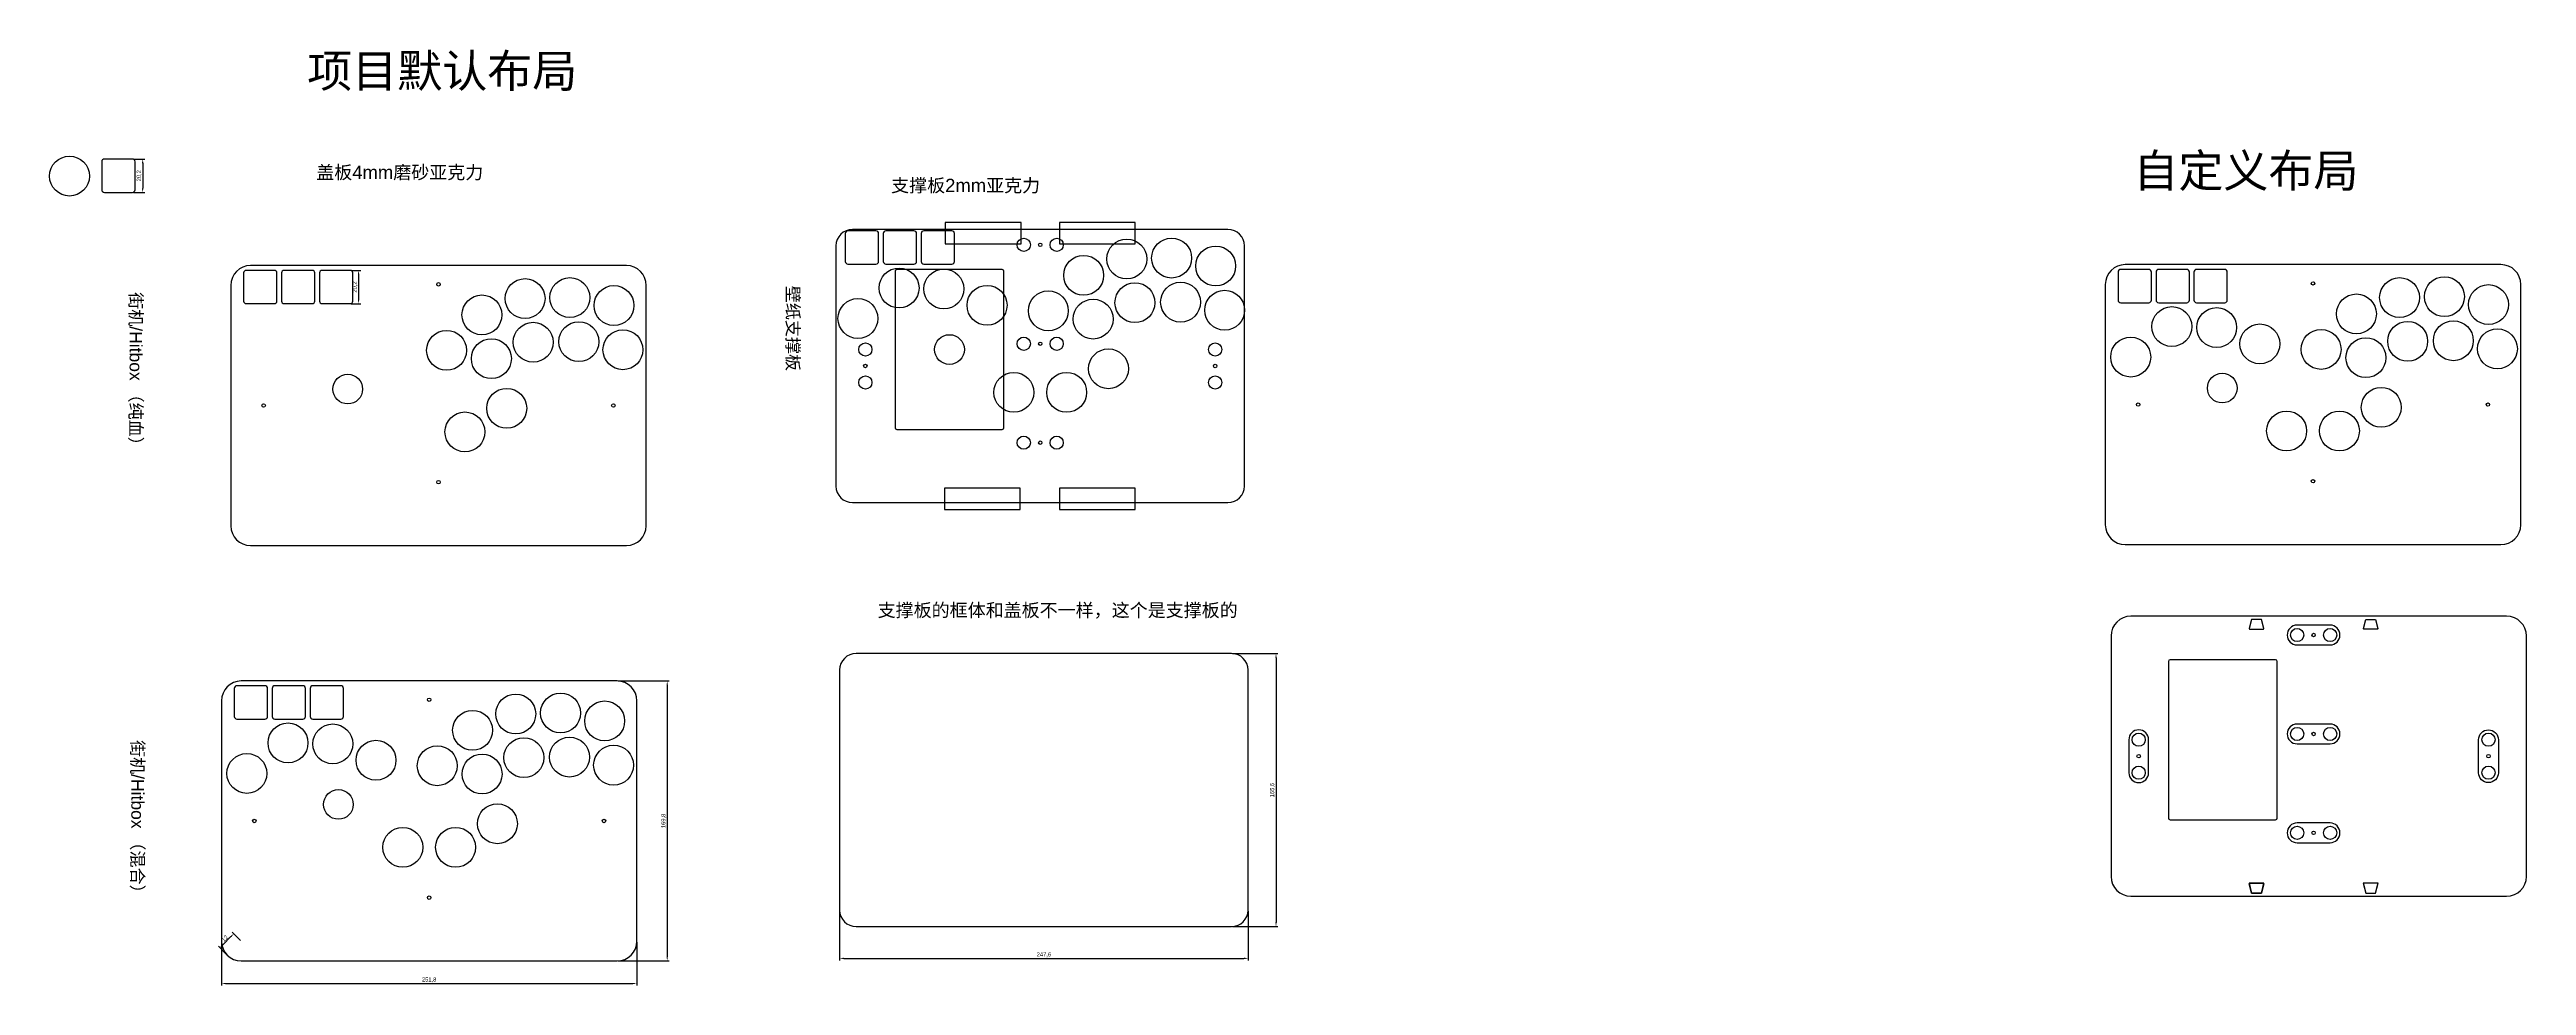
# Model space of a CAD drawing. Header units: millimetres. Extents: x 1692 to 3193, y 1593 to 2160.
import ezdxf

# ---------------------------------------------------------------- set-up
doc = ezdxf.new("R2010")
doc.units = ezdxf.units.MM
for name, color, linetype in [('01 外壳', 7, 'Continuous'), ('挖孔', 7, 'Continuous'), ('限位器', 7, 'Continuous')]:
    doc.layers.add(name, color=color, linetype=linetype)
doc.styles.get("Standard").update_dxf_attribs({"font": 'Arial.ttf'})
doc.dimstyles.new('ISO-25', dxfattribs={"dimtxt": 2.5, "dimasz": 2.5, "dimexe": 1.25, "dimexo": 0.625, "dimtad": 1, "dimtxsty": 'Standard', "dimcen": 2.5, "dimadec": 0, "dimazin": 0, "dimtfac": 1, "dimtmove": 0, "dimatfit": 3, "dimfxl": 1, "dimarcsym": 0})

# ---------------------------------------------------------------- blocks, each defined once
blk = doc.blocks.new('*D9')
at = {"color": 0, "lineweight": -2, "transparency": 16777216}
for p, q in [((2408.8, 1794.1), (2436.3, 1794.1)), ((2435.1, 1791.6), (2435.1, 1631)), ((2408.8, 1628.5), (2436.3, 1628.5))]:
    blk.add_line(p, q, dxfattribs=at)
at = {"color": 0, "transparency": 16777216}
for points in [[(2434.7, 1791.6), (2435.5, 1791.6), (2435.1, 1794.1)], [(2434.7, 1631), (2435.5, 1631), (2435.1, 1628.5)]]:
    blk.add_solid(points, dxfattribs=at)
at = {"layer": 'Defpoints', "color": 0, "transparency": 16777216}
for p in [(2408.2, 1794.1), (2408.2, 1628.5), (2435.1, 1628.5)]:
    blk.add_point(p, dxfattribs=at)
at = {"color": 0, "transparency": 16777216, "insert": (2433, 1711.3), "char_height": 2.5, "attachment_point": 5, "rotation": 90}
blk.add_mtext('165,6', dxfattribs=at)
blk = doc.blocks.new('*D10')
at = {"color": 0, "lineweight": -2, "transparency": 16777216}
for p, q in [((2170.6, 1637.9), (2170.6, 1608)), ((2418.2, 1637.9), (2418.2, 1608)), ((2173.1, 1609.2), (2415.7, 1609.2))]:
    blk.add_line(p, q, dxfattribs=at)
at = {"color": 0, "transparency": 16777216}
for points in [[(2173.1, 1609.7), (2173.1, 1608.8), (2170.6, 1609.2)], [(2415.7, 1609.7), (2415.7, 1608.8), (2418.2, 1609.2)]]:
    blk.add_solid(points, dxfattribs=at)
at = {"layer": 'Defpoints', "color": 0, "transparency": 16777216}
for p in [(2170.6, 1638.5), (2418.2, 1638.5), (2418.2, 1609.2)]:
    blk.add_point(p, dxfattribs=at)
at = {"color": 0, "transparency": 16777216, "insert": (2294.4, 1611.4), "char_height": 2.5, "attachment_point": 5}
blk.add_mtext('247,6', dxfattribs=at)
blk = doc.blocks.new('*D11')
at = {"color": 0, "lineweight": -2, "transparency": 16777216}
for p, q in [((2036.3, 1777.5), (2067.3, 1777.5)), ((2066.1, 1775), (2066.1, 1610.2)), ((2036.3, 1607.7), (2067.3, 1607.7))]:
    blk.add_line(p, q, dxfattribs=at)
at = {"color": 0, "transparency": 16777216}
for points in [[(2065.7, 1775), (2066.5, 1775), (2066.1, 1777.5)], [(2065.7, 1610.2), (2066.5, 1610.2), (2066.1, 1607.7)]]:
    blk.add_solid(points, dxfattribs=at)
at = {"layer": 'Defpoints', "color": 0, "transparency": 16777216}
for p in [(2035.7, 1777.5), (2035.7, 1607.7), (2066.1, 1607.7)]:
    blk.add_point(p, dxfattribs=at)
at = {"color": 0, "transparency": 16777216, "insert": (2064, 1692.6), "char_height": 2.5, "attachment_point": 5, "rotation": 90}
blk.add_mtext('169,8', dxfattribs=at)
blk = doc.blocks.new('*D12')
at = {"color": 0, "lineweight": -2, "transparency": 16777216}
for p, q in [((1795.9, 1619.1), (1795.9, 1592.8)), ((2047.7, 1619.1), (2047.7, 1592.8)), ((1798.4, 1594), (2045.2, 1594))]:
    blk.add_line(p, q, dxfattribs=at)
at = {"color": 0, "transparency": 16777216}
for points in [[(1798.4, 1594.4), (1798.4, 1593.6), (1795.9, 1594)], [(2045.2, 1594.4), (2045.2, 1593.6), (2047.7, 1594)]]:
    blk.add_solid(points, dxfattribs=at)
at = {"layer": 'Defpoints', "color": 0, "transparency": 16777216}
for p in [(1795.9, 1619.7), (2047.7, 1619.7), (2047.7, 1594)]:
    blk.add_point(p, dxfattribs=at)
at = {"color": 0, "transparency": 16777216, "insert": (1921.8, 1596.2), "char_height": 2.5, "attachment_point": 5}
blk.add_mtext('251,8', dxfattribs=at)
blk = doc.blocks.new('*D13')
at = {"color": 0, "lineweight": -2, "transparency": 16777216}
for p, q in [((1796.7, 1617.5), (1801.7, 1622.4)), ((1807.5, 1620.1), (1802.5, 1625.1)), ((1799, 1611.6), (1794.1, 1616.6))]:
    blk.add_line(p, q, dxfattribs=at)
at = {"color": 0, "transparency": 16777216}
for points in [[(1801.4, 1622.7), (1802, 1622.1), (1803.4, 1624.2)], [(1796.4, 1617.8), (1797, 1617.2), (1794.9, 1615.7)]]:
    blk.add_solid(points, dxfattribs=at)
at = {"layer": 'Defpoints', "color": 0, "transparency": 16777216}
for p in [(1803.4, 1624.2), (1799.4, 1611.2), (1807.9, 1619.7)]:
    blk.add_point(p, dxfattribs=at)
at = {"color": 0, "transparency": 16777216, "insert": (1797.9, 1621.3), "char_height": 2.5, "attachment_point": 5, "rotation": 45}
blk.add_mtext('12', dxfattribs=at)
blk = doc.blocks.new('*D16')
at = {"color": 0, "lineweight": -2, "transparency": 16777216}
for p, q in [((1742.6, 2094), (1749.4, 2094)), ((1748.2, 2091.5), (1748.2, 2076.3)), ((1742.6, 2073.8), (1749.4, 2073.8))]:
    blk.add_line(p, q, dxfattribs=at)
at = {"color": 0, "transparency": 16777216}
for points in [[(1747.7, 2091.5), (1748.6, 2091.5), (1748.2, 2094)], [(1747.7, 2076.3), (1748.6, 2076.3), (1748.2, 2073.8)]]:
    blk.add_solid(points, dxfattribs=at)
at = {"layer": 'Defpoints', "color": 0, "transparency": 16777216}
for p in [(1741.9, 2094), (1741.9, 2073.8), (1748.2, 2073.8)]:
    blk.add_point(p, dxfattribs=at)
at = {"color": 0, "transparency": 16777216, "insert": (1746, 2083.9), "char_height": 2.5, "attachment_point": 5, "rotation": 90}
blk.add_mtext('20,2', dxfattribs=at)
blk = doc.blocks.new('*D17')
at = {"color": 0, "lineweight": -2, "transparency": 16777216}
for p, q in [((1874.5, 2026.5), (1880.3, 2026.5)), ((1879, 2024), (1879, 2008.8)), ((1874.5, 2006.3), (1880.3, 2006.3))]:
    blk.add_line(p, q, dxfattribs=at)
at = {"color": 0, "transparency": 16777216}
for points in [[(1878.6, 2024), (1879.5, 2024), (1879, 2026.5)], [(1878.6, 2008.8), (1879.5, 2008.8), (1879, 2006.3)]]:
    blk.add_solid(points, dxfattribs=at)
at = {"layer": 'Defpoints', "color": 0, "transparency": 16777216}
for p in [(1873.9, 2026.5), (1873.9, 2006.3), (1879, 2006.3)]:
    blk.add_point(p, dxfattribs=at)
at = {"color": 0, "transparency": 16777216, "insert": (1876.9, 2016.4), "char_height": 2.5, "attachment_point": 5, "rotation": 90}
blk.add_mtext('20,2', dxfattribs=at)

msp = doc.modelspace()

# ---------------------------------------------------------------- linework, layer by layer
for points in [[(2168.398, 1895.701, 0.41421356), (2178.398, 1885.701), (2405.998, 1885.701, 0.41421356), (2415.998, 1895.701), (2415.998, 2041.301, 0.41421356), (2405.998, 2051.301), (2178.398, 2051.301, 0.41421356), (2168.398, 2041.301)], [(1801.574, 1871.615, 0.41421356), (1813.574, 1859.615), (2041.374, 1859.615, 0.41421356), (2053.374, 1871.615), (2053.374, 2017.415, 0.41421356), (2041.374, 2029.415), (1813.574, 2029.415, 0.41421356), (1801.574, 2017.415)], [(2937.764, 1872.194, 0.41421356), (2949.764, 1860.194), (3177.564, 1860.194, 0.41421356), (3189.564, 1872.194), (3189.564, 2017.994, 0.41421356), (3177.564, 2029.994), (2949.764, 2029.994, 0.41421356), (2937.764, 2017.994)], [(2941.232, 1658.95, 0.41421356), (2953.232, 1646.95), (3181.032, 1646.95, 0.41421356), (3193.032, 1658.95), (3193.032, 1804.75, 0.41421356), (3181.032, 1816.75), (2953.232, 1816.75, 0.41421356), (2941.232, 1804.75)], [(2170.602, 1638.531, 0.41421356), (2180.602, 1628.531), (2408.202, 1628.531, 0.41421356), (2418.202, 1638.531), (2418.202, 1784.131, 0.41421356), (2408.202, 1794.131), (2180.602, 1794.131, 0.41421356), (2170.602, 1784.131)], [(1795.925, 1619.681, 0.41421356), (1807.925, 1607.681), (2035.725, 1607.681, 0.41421356), (2047.725, 1619.681), (2047.725, 1765.481, 0.41421356), (2035.725, 1777.481), (1807.925, 1777.481, 0.41421356), (1795.925, 1765.481)]]:
    msp.add_lwpolyline(points, format="xyb", close=True)
for centre, radius in [((1703.815, 2083.7), 12.1), ((2344.668, 2033.39), 12.1), ((2371.826, 2033.965), 12.1), ((2206.638, 2015.803), 12.1), ((2233.796, 2015.228), 12.1), ((2318.501, 2023.479), 12.1), ((2398.552, 2029.153), 12.1), ((1979.944, 2009.404), 12.1), ((2007.102, 2009.979), 12.1), ((2033.827, 2005.167), 12.1), ((2259.963, 2005.317), 12.1), ((2297.09, 2001.981), 12.1), ((2349.576, 2006.887), 12.1), ((2377.262, 2007.235), 12.1), ((2403.973, 2002.331), 12.1), ((3089.967, 2000.072), 12.1), ((3116.134, 2009.983), 12.1), ((3143.292, 2010.558), 12.1), ((3170.018, 2005.746), 12.1), ((1953.777, 1999.493), 12.1), ((2181.698, 1997.308), 12.1), ((2324.257, 1996.953), 12.1), ((2978.104, 1992.397), 12.1), ((3005.262, 1991.821), 12.1), ((1932.365, 1977.995), 12.1), ((1959.532, 1972.967), 12.1), ((1984.852, 1982.901), 12.1), ((2012.538, 1983.249), 12.1), ((2039.249, 1978.345), 12.1), ((2237.198, 1978.501), 9), ((2953.164, 1973.901), 12.1), ((3031.429, 1981.91), 12.1), ((3068.556, 1978.574), 12.1), ((3095.723, 1973.547), 12.1), ((3121.042, 1983.48), 12.1), ((3148.728, 1983.828), 12.1), ((3175.439, 1978.924), 12.1), ((2333.547, 1966.814), 12.1), ((1872.474, 1954.515), 9), ((1968.822, 1942.828), 12.1), ((2276.198, 1952.501), 12.1), ((2308.198, 1952.501), 12.1), ((3008.664, 1955.094), 9), ((3105.013, 1943.407), 12.1), ((1943.474, 1928.515), 12.1), ((3047.664, 1929.094), 12.1), ((3079.664, 1929.094), 12.1), ((1948.128, 1747.558), 12.1), ((1974.295, 1757.469), 12.1), ((2001.453, 1758.045), 12.1), ((2028.178, 1753.232), 12.1), ((1836.265, 1739.883), 12.1), ((1863.423, 1739.308), 12.1), ((1979.203, 1730.967), 12.1), ((2006.889, 1731.315), 12.1), ((1811.325, 1721.388), 12.1), ((1889.589, 1729.397), 12.1), ((1926.716, 1726.06), 12.1), ((1953.883, 1721.033), 12.1), ((2033.6, 1726.411), 12.1), ((1866.825, 1702.581), 9), ((1963.173, 1690.894), 12.1), ((1905.825, 1676.581), 12.1), ((1937.825, 1676.581), 12.1)]:
    msp.add_circle(centre, radius)
at = {"layer": '挖孔', "transparency": 33554687}
for centre in [(2292.198, 2042.001), (1927.474, 2018.015), (3063.664, 2018.594), (2292.198, 1982.001), (2186.198, 1968.501), (2398.198, 1968.501), (1821.474, 1944.515), (2033.474, 1944.515), (2957.664, 1945.094), (3169.664, 1945.094), (2292.198, 1922.001), (1927.474, 1898.015), (3063.664, 1898.594), (3064.001, 1805.347), (1921.825, 1766.081), (3064.001, 1745.347), (2958.001, 1731.847), (3170.001, 1731.847), (1815.825, 1692.581), (2027.825, 1692.581), (3064.001, 1685.347), (1921.825, 1646.081)]:
    msp.add_circle(centre, 1.05, dxfattribs=at)
at = {"layer": '限位器', "transparency": 33554687}
for points in [[(1723.348, 2075.426, 0.41421356), (1724.948, 2073.826), (1741.948, 2073.826, 0.41421356), (1743.548, 2075.426), (1743.548, 2092.426, 0.41421356), (1741.948, 2094.026), (1724.948, 2094.026, 0.41421356), (1723.348, 2092.426)], [(2174.048, 2031.901, 0.41421356), (2175.648, 2030.301), (2192.648, 2030.301, 0.41421356), (2194.248, 2031.901), (2194.248, 2048.901, 0.41421356), (2192.648, 2050.501), (2175.648, 2050.501, 0.41421356), (2174.048, 2048.901)], [(2197.048, 2031.901, 0.41421356), (2198.648, 2030.301), (2215.648, 2030.301, 0.41421356), (2217.248, 2031.901), (2217.248, 2048.901, 0.41421356), (2215.648, 2050.501), (2198.648, 2050.501, 0.41421356), (2197.048, 2048.901)], [(2220.048, 2031.901, 0.41421356), (2221.648, 2030.301), (2238.648, 2030.301, 0.41421356), (2240.248, 2031.901), (2240.248, 2048.901, 0.41421356), (2238.648, 2050.501), (2221.648, 2050.501, 0.41421356), (2220.048, 2048.901)], [(2204.198, 1931.001, 0.41421356), (2205.198, 1930.001), (2269.198, 1930.001, 0.41421356), (2270.198, 1931.001), (2270.198, 2026.001, 0.41421356), (2269.198, 2027.001), (2205.198, 2027.001, 0.41421356), (2204.198, 2026.001)], [(2945.514, 2008.494, 0.41421356), (2947.114, 2006.894), (2964.114, 2006.894, 0.41421356), (2965.714, 2008.494), (2965.714, 2025.494, 0.41421356), (2964.114, 2027.094), (2947.114, 2027.094, 0.41421356), (2945.514, 2025.494)], [(2968.514, 2008.494, 0.41421356), (2970.114, 2006.894), (2987.114, 2006.894, 0.41421356), (2988.714, 2008.494), (2988.714, 2025.494, 0.41421356), (2987.114, 2027.094), (2970.114, 2027.094, 0.41421356), (2968.514, 2025.494)], [(2991.514, 2008.494, 0.41421356), (2993.114, 2006.894), (3010.114, 2006.894, 0.41421356), (3011.714, 2008.494), (3011.714, 2025.494, 0.41421356), (3010.114, 2027.094), (2993.114, 2027.094, 0.41421356), (2991.514, 2025.494)], [(1809.324, 2007.915, 0.41421356), (1810.924, 2006.315), (1827.924, 2006.315, 0.41421356), (1829.524, 2007.915), (1829.524, 2024.915, 0.41421356), (1827.924, 2026.515), (1810.924, 2026.515, 0.41421356), (1809.324, 2024.915)], [(1832.324, 2007.915, 0.41421356), (1833.924, 2006.315), (1850.924, 2006.315, 0.41421356), (1852.524, 2007.915), (1852.524, 2024.915, 0.41421356), (1850.924, 2026.515), (1833.924, 2026.515, 0.41421356), (1832.324, 2024.915)], [(1855.324, 2007.915, 0.41421356), (1856.924, 2006.315), (1873.924, 2006.315, 0.41421356), (1875.524, 2007.915), (1875.524, 2024.915, 0.41421356), (1873.924, 2026.515), (1856.924, 2026.515, 0.41421356), (1855.324, 2024.915)], [(3025.038, 1809.344, 0.48792836), (3025.426, 1808.847), (3033.401, 1808.847, 0.48792836), (3033.789, 1809.344), (3032.414, 1814.847), (3026.414, 1814.847)], [(3048.001, 1805.347, 0.41421356), (3054.001, 1799.347), (3074.001, 1799.347, 0.41421356), (3080.001, 1805.347), (3080.001, 1805.347, 0.41421356), (3074.001, 1811.347), (3054.001, 1811.347, 0.41421356), (3048.001, 1805.347)], [(3102.964, 1809.344, -0.48792836), (3102.576, 1808.847), (3094.6, 1808.847, -0.48792836), (3094.212, 1809.344), (3095.588, 1814.847), (3101.588, 1814.847)], [(2976.001, 1694.347, 0.41421356), (2977.001, 1693.347), (3041.001, 1693.347, 0.41421356), (3042.001, 1694.347), (3042.001, 1789.347, 0.41421356), (3041.001, 1790.347), (2977.001, 1790.347, 0.41421356), (2976.001, 1789.347)], [(1803.675, 1755.981, 0.41421356), (1805.275, 1754.381), (1822.275, 1754.381, 0.41421356), (1823.875, 1755.981), (1823.875, 1772.981, 0.41421356), (1822.275, 1774.581), (1805.275, 1774.581, 0.41421356), (1803.675, 1772.981)], [(1826.675, 1755.981, 0.41421356), (1828.275, 1754.381), (1845.275, 1754.381, 0.41421356), (1846.875, 1755.981), (1846.875, 1772.981, 0.41421356), (1845.275, 1774.581), (1828.275, 1774.581, 0.41421356), (1826.675, 1772.981)], [(1849.675, 1755.981, 0.41421356), (1851.275, 1754.381), (1868.275, 1754.381, 0.41421356), (1869.875, 1755.981), (1869.875, 1772.981, 0.41421356), (1868.275, 1774.581), (1851.275, 1774.581, 0.41421356), (1849.675, 1772.981)], [(2958.001, 1715.847, 0.41421356), (2964.001, 1721.847), (2964.001, 1741.847, 0.41421356), (2958.001, 1747.847), (2958.001, 1747.847, 0.41421356), (2952.001, 1741.847), (2952.001, 1721.847, 0.41421356), (2958.001, 1715.847)], [(3048.001, 1745.347, 0.41421356), (3054.001, 1739.347), (3074.001, 1739.347, 0.41421356), (3080.001, 1745.347), (3080.001, 1745.347, 0.41421356), (3074.001, 1751.347), (3054.001, 1751.347, 0.41421356), (3048.001, 1745.347)], [(3170.001, 1715.847, -0.41421356), (3164.001, 1721.847), (3164.001, 1741.847, -0.41421356), (3170.001, 1747.847), (3170.001, 1747.847, -0.41421356), (3176.001, 1741.847), (3176.001, 1721.847, -0.41421356), (3170.001, 1715.847)], [(3048.001, 1685.347, 0.41421356), (3054.001, 1679.347), (3074.001, 1679.347, 0.41421356), (3080.001, 1685.347), (3080.001, 1685.347, 0.41421356), (3074.001, 1691.347), (3054.001, 1691.347, 0.41421356), (3048.001, 1685.347)], [(3025.038, 1654.35, -0.48792836), (3025.426, 1654.847), (3033.401, 1654.847, -0.48792836), (3033.789, 1654.35), (3032.414, 1648.847), (3026.414, 1648.847)], [(3102.964, 1654.35, 0.48792836), (3102.576, 1654.847), (3094.6, 1654.847, 0.48792836), (3094.212, 1654.35), (3095.588, 1648.847), (3101.588, 1648.847)]]:
    msp.add_lwpolyline(points, format="xyb", close=True, dxfattribs=at)
for points in [[(2280.611, 2055.501), (2234.611, 2055.501), (2234.611, 2042.501), (2280.611, 2042.501)], [(2349.785, 2055.501), (2303.785, 2055.501), (2303.785, 2042.501), (2349.785, 2042.501)], [(2234.131, 1881.501), (2280.131, 1881.501), (2280.131, 1894.501), (2234.131, 1894.501)], [(2303.785, 1881.501), (2349.785, 1881.501), (2349.785, 1894.501), (2303.785, 1894.501)], [(3033.914, 1654.847), (3024.914, 1654.847), (3026.414, 1648.847), (3032.414, 1648.847)], [(3103.088, 1654.847), (3094.088, 1654.847), (3095.588, 1648.847), (3101.588, 1648.847)]]:
    msp.add_lwpolyline(points, close=True, dxfattribs=at)
for centre in [(2282.198, 2042.001), (2302.198, 2042.001), (2186.198, 1978.501), (2282.198, 1982.001), (2302.198, 1982.001), (2398.198, 1978.501), (2186.198, 1958.501), (2398.198, 1958.501), (2282.198, 1922.001), (2302.198, 1922.001), (3054.001, 1805.347), (3074.001, 1805.347), (2958.001, 1741.847), (3054.001, 1745.347), (3074.001, 1745.347), (3170.001, 1741.847), (2958.001, 1721.847), (3170.001, 1721.847), (3054.001, 1685.347), (3074.001, 1685.347)]:
    msp.add_circle(centre, 4, dxfattribs=at)

# ---------------------------------------------------------------- texts
at = {"attachment_point": 1}
for s, insert, char_height in [('{\\fArial Unicode MS|b0|i0|c134|p0;项目默认布局}', (1847.902, 2157.508), 20), ('{\\fArial Unicode MS|b0|i0|c134|p0;盖板}4mm{\\fArial Unicode MS|b0|i0|c134|p0;磨砂亚克力}', (1853.389, 2089.957), 8), ('{\\fArial Unicode MS|b0|i0|c134|p0;自定义布局}', (2954.796, 2096.971), 20), ('{\\fArial Unicode MS|b0|i0|c134|p0;支撑板}2mm{\\fArial Unicode MS|b0|i0|c134|p0;亚克力}', (2201.821, 2082.033), 8), ('{\\fArial Unicode MS|b0|i0|c134|p0;支撑板的框体和盖板不一样，这个是支撑板的}', (2193.648, 1824.408), 8)]:
    msp.add_mtext_dynamic_manual_height_columns(s, width=258.96928, gutter_width=12.5, heights=[0], dxfattribs=dict(at, insert=insert, char_height=char_height))
at = {"layer": '01 外壳', "transparency": 33554687}
for s, height, p in [('街机/Hitbox （纯血）', 7.58743, (1740.264, 2013.274)), ('壁纸支撑板', 7.5874, (2138.528, 2017.186)), ('街机/Hitbox （混合）', 7.58743, (1741.283, 1741.655))]:
    msp.add_text(s, height=height, rotation=270, dxfattribs=at).set_placement(p)

# ---------------------------------------------------------------- dimensions: what is measured, and where the dimension line sits
for base, p1, p2, picture, middle in [((1748.151, 2073.826), (1741.948, 2094.026), (1741.948, 2073.826), '*D16', (1746.024, 2083.926)), ((1879.05, 2006.315), (1873.924, 2026.515), (1873.924, 2006.315), '*D17', (1876.923, 2016.415)), ((2435.084, 1628.531), (2408.202, 1794.131), (2408.202, 1628.531), '*D9', (2432.957, 1711.331)), ((2066.085, 1607.681), (2035.725, 1777.481), (2035.725, 1607.681), '*D11', (2063.958, 1692.581))]:
    dim = msp.add_linear_dim(base=base, p1=p1, p2=p2, angle=90, dimstyle='ISO-25')
    dim.commit()
    dim.dimension.update_dxf_attribs({"geometry": picture, "text_midpoint": middle})
for base, p1, p2, picture, middle in [((2418.202, 1609.233), (2170.602, 1638.531), (2418.202, 1638.531), '*D10', (2294.402, 1611.361)), ((2047.725, 1594.033), (1795.925, 1619.681), (2047.725, 1619.681), '*D12', (1921.825, 1596.16))]:
    dim = msp.add_linear_dim(base=base, p1=p1, p2=p2, dimstyle='ISO-25')
    dim.commit()
    dim.dimension.update_dxf_attribs({"geometry": picture, "text_midpoint": middle})
dim = msp.add_aligned_dim(p1=(1799.44, 1611.195), p2=(1807.925, 1619.681), distance=6.356, dimstyle='ISO-25')
dim.commit()
dim.dimension.update_dxf_attribs({"geometry": '*D13', "text_midpoint": (1797.858, 1621.262)})

doc.saveas('drawing.dxf')
